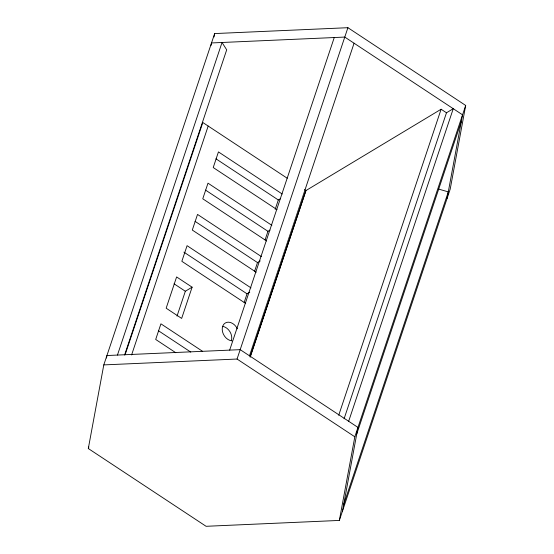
<?xml version="1.0" encoding="UTF-8"?>
<svg xmlns="http://www.w3.org/2000/svg" width="554" height="554" viewBox="0 0 554 554"><rect width="100%" height="100%" fill="white"/><g stroke="black" fill="none" stroke-linecap="round" stroke-linejoin="round"><path stroke-width="0.83" d="M88.308 448.539L103.792 364.906L214.654 33.572L347.912 27.7L465.692 105.461L450.208 189.094L339.346 520.428L206.088 526.3L88.308 448.539L88.834 446.974M106.472 358.002L106.929 355.529L240.187 349.657L357.967 427.418L342.483 511.051M211.06 45.428L211.517 42.949L344.775 37.076L462.555 114.837L447.071 198.471M214.031 36.952L214.654 33.572M339.346 520.428L354.83 436.794L465.692 105.461M117.448 355.066L222.036 42.485L226.697 49.839L124.581 355.038M125.128 354.678L202.812 122.503L287.235 178.243M131.596 354.941L208.179 126.049M177.017 316.099L185.334 291.252L192.113 287.173L176.615 276.938L166.158 308.197L181.65 318.425L192.113 287.173M275.172 209.364L278.309 199.98L280.338 198.761M244.169 302.429L247.042 293.828L249.75 292.2M254.625 271.169L257.499 262.575L260.214 260.941M265.082 239.91L267.956 231.316L269.992 230.09M229.668 350.121L334.256 37.54M103.792 364.906L237.05 359.034L347.912 27.7M249.487 355.8L354.075 43.219M250.2 357.122L305.926 190.583L441.109 109.235L446.476 112.781L453.255 108.702L348.667 421.282M338.716 415.251L441.109 109.235M344.082 418.796L446.476 112.781M356.741 434.017L461.33 121.444M343.709 504.452L448.297 191.871L438.484 189.059M250.124 356.818L305.926 190.583L304.485 189.627M282.221 194.011L218.449 151.907L213.221 167.537L276.993 209.641M215.97 158.825L278.309 199.98M271.869 225.339L207.992 183.166L202.764 198.796L266.64 240.969M205.52 190.091L267.956 231.316M261.412 256.599L197.529 214.426L192.3 230.055L256.177 272.229M195.056 221.344L257.499 262.575M250.948 287.858L187.072 245.678L181.844 261.308L245.72 303.481M183.88 252.132L247.042 293.828M174.06 283.807L185.334 291.252M237.05 359.034L354.83 436.794M202.556 351.312L160.923 323.827L155.695 339.457L175.791 352.725M158.451 330.752L190.749 352.074M231.994 340.849A9.937 7.437 59 0 1 222.611 332.081A9.937 7.437 59 0 1 226.967 322.324A9.937 7.437 59 0 1 237.368 328.827M222.701 326.354A9.937 7.437 59 0 1 231.35 340.717"/></g></svg>
